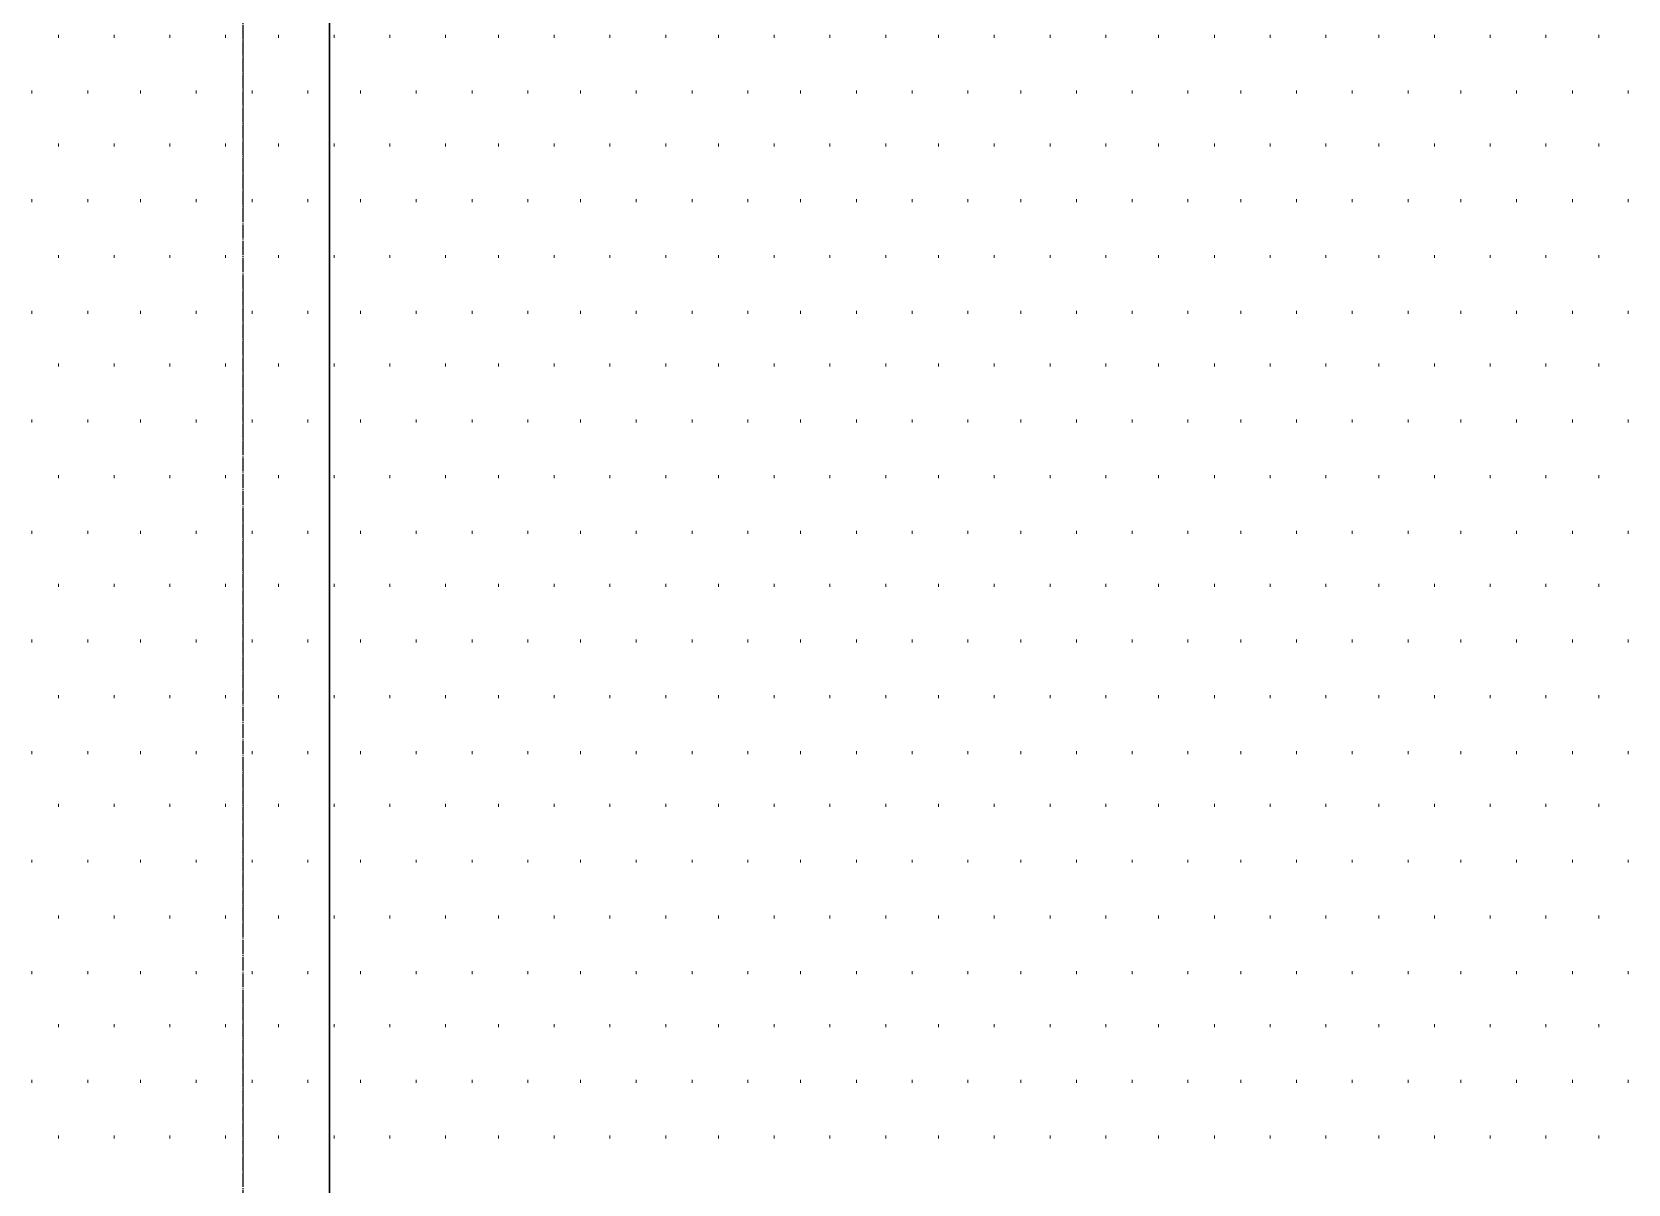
# Model space of a CAD drawing. Header units: millimetres. Extents: x -383313 to -161684, y -117025 to 99224.
# Drawn here: x -325819 to -323516, y -9153 to -7491 of the extents above; entities that cross this region are included whole.
import ezdxf

# ---------------------------------------------------------------- set-up
doc = ezdxf.new("R2010")
doc.units = ezdxf.units.MM
doc.header["$MEASUREMENT"] = 0
doc.linetypes.add('PS-GOST2.303 5', pattern=[24, 20, -1.5, 1, -1.5])
doc.layers.add('001__КОНСТРУКТИВ__Стены наружные', color=7, linetype='Continuous', lineweight=30)
doc.layers.add('PDF_Geometry', color=7, linetype='Continuous')
doc.layers.add('PS_Оси', color=5, linetype='PS-GOST2.303 5')

# ---------------------------------------------------------------- blocks, each defined once
blk = doc.blocks.new('A$Cf5759c35')
at = {"layer": 'PDF_Geometry', "color": 8, "lineweight": 9}
for points in [[(32681.2, 10765.4), (32681.2, 10769.6)], [(32761.6, 10765.4), (32761.6, 10769.6)], [(32842, 10765.4), (32842, 10769.6)], [(32922.5, 10765.4), (32922.5, 10769.6)], [(32998.7, 10765.4), (32998.7, 10769.6)], [(33079.1, 10765.4), (33079.1, 10769.6)], [(33159.5, 10765.4), (33159.5, 10769.6)], [(33240, 10765.4), (33240, 10769.6)], [(33316.2, 10765.4), (33316.2, 10769.6)], [(33396.6, 10765.4), (33396.6, 10769.6)], [(33477, 10765.4), (33477, 10769.6)], [(33557.5, 10765.4), (33557.5, 10769.6)], [(33633.7, 10765.4), (33633.7, 10769.6)], [(33714.1, 10765.4), (33714.1, 10769.6)], [(33794.5, 10765.4), (33794.5, 10769.6)], [(33875, 10765.4), (33875, 10769.6)], [(33951.2, 10765.4), (33951.2, 10769.6)], [(34031.6, 10765.4), (34031.6, 10769.6)], [(34112, 10765.4), (34112, 10769.6)], [(34192.5, 10765.4), (34192.5, 10769.6)], [(34268.7, 10765.4), (34268.7, 10769.6)], [(34349.1, 10765.4), (34349.1, 10769.6)], [(34429.5, 10765.4), (34429.5, 10769.6)], [(34510, 10765.4), (34510, 10769.6)], [(34586.2, 10765.4), (34586.2, 10769.6)], [(34666.6, 10765.4), (34666.6, 10769.6)], [(34747, 10765.4), (34747, 10769.6)], [(34827.5, 10765.4), (34827.5, 10769.6)], [(34903.7, 10765.4), (34903.7, 10769.6)], [(32643.1, 10684.9), (32643.1, 10689.2)], [(32723.5, 10684.9), (32723.5, 10689.2)], [(32799.7, 10684.9), (32799.7, 10689.2)], [(32880.1, 10684.9), (32880.1, 10689.2)], [(32960.6, 10684.9), (32960.6, 10689.2)], [(33041, 10684.9), (33041, 10689.2)], [(33117.2, 10684.9), (33117.2, 10689.2)], [(33197.6, 10684.9), (33197.6, 10689.2)], [(33278.1, 10684.9), (33278.1, 10689.2)], [(33358.5, 10684.9), (33358.5, 10689.2)], [(33434.7, 10684.9), (33434.7, 10689.2)], [(33515.1, 10684.9), (33515.1, 10689.2)], [(33595.6, 10684.9), (33595.6, 10689.2)], [(33676, 10684.9), (33676, 10689.2)], [(33752.2, 10684.9), (33752.2, 10689.2)], [(33832.6, 10684.9), (33832.6, 10689.2)], [(33913.1, 10684.9), (33913.1, 10689.2)], [(33993.5, 10684.9), (33993.5, 10689.2)], [(34069.7, 10684.9), (34069.7, 10689.2)], [(34150.1, 10684.9), (34150.1, 10689.2)], [(34230.6, 10684.9), (34230.6, 10689.2)], [(34311, 10684.9), (34311, 10689.2)], [(34387.2, 10684.9), (34387.2, 10689.2)], [(34467.6, 10684.9), (34467.6, 10689.2)], [(34548.1, 10684.9), (34548.1, 10689.2)], [(34628.5, 10684.9), (34628.5, 10689.2)], [(34704.7, 10684.9), (34704.7, 10689.2)], [(34785.1, 10684.9), (34785.1, 10689.2)], [(34865.6, 10684.9), (34865.6, 10689.2)], [(34946, 10684.9), (34946, 10689.2)], [(32681.2, 10608.7), (32681.2, 10613)], [(32761.6, 10608.7), (32761.6, 10613)], [(32842, 10608.7), (32842, 10613)], [(32922.5, 10608.7), (32922.5, 10613)], [(32998.7, 10608.7), (32998.7, 10613)], [(33079.1, 10608.7), (33079.1, 10613)], [(33159.5, 10608.7), (33159.5, 10613)], [(33240, 10608.7), (33240, 10613)], [(33316.2, 10608.7), (33316.2, 10613)], [(33396.6, 10608.7), (33396.6, 10613)], [(33477, 10608.7), (33477, 10613)], [(33557.5, 10608.7), (33557.5, 10613)], [(33633.7, 10608.7), (33633.7, 10613)], [(33714.1, 10608.7), (33714.1, 10613)], [(33794.5, 10608.7), (33794.5, 10613)], [(33875, 10608.7), (33875, 10613)], [(33951.2, 10608.7), (33951.2, 10613)], [(34031.6, 10608.7), (34031.6, 10613)], [(34112, 10608.7), (34112, 10613)], [(34192.5, 10608.7), (34192.5, 10613)], [(34268.7, 10608.7), (34268.7, 10613)], [(34349.1, 10608.7), (34349.1, 10613)], [(34429.5, 10608.7), (34429.5, 10613)], [(34510, 10608.7), (34510, 10613)], [(34586.2, 10608.7), (34586.2, 10613)], [(34666.6, 10608.7), (34666.6, 10613)], [(34747, 10608.7), (34747, 10613)], [(34827.5, 10608.7), (34827.5, 10613)], [(34903.7, 10608.7), (34903.7, 10613)], [(32643.1, 10528.3), (32643.1, 10532.5)], [(32723.5, 10528.3), (32723.5, 10532.5)], [(32799.7, 10528.3), (32799.7, 10532.5)], [(32880.1, 10528.3), (32880.1, 10532.5)], [(32960.6, 10528.3), (32960.6, 10532.5)], [(33041, 10528.3), (33041, 10532.5)], [(33117.2, 10528.3), (33117.2, 10532.5)], [(33197.6, 10528.3), (33197.6, 10532.5)], [(33278.1, 10528.3), (33278.1, 10532.5)], [(33358.5, 10528.3), (33358.5, 10532.5)], [(33434.7, 10528.3), (33434.7, 10532.5)], [(33515.1, 10528.3), (33515.1, 10532.5)], [(33595.6, 10528.3), (33595.6, 10532.5)], [(33676, 10528.3), (33676, 10532.5)], [(33752.2, 10528.3), (33752.2, 10532.5)], [(33832.6, 10528.3), (33832.6, 10532.5)], [(33913.1, 10528.3), (33913.1, 10532.5)], [(33993.5, 10528.3), (33993.5, 10532.5)], [(34069.7, 10528.3), (34069.7, 10532.5)], [(34150.1, 10528.3), (34150.1, 10532.5)], [(34230.6, 10528.3), (34230.6, 10532.5)], [(34311, 10528.3), (34311, 10532.5)], [(34387.2, 10528.3), (34387.2, 10532.5)], [(34467.6, 10528.3), (34467.6, 10532.5)], [(34548.1, 10528.3), (34548.1, 10532.5)], [(34628.5, 10528.3), (34628.5, 10532.5)], [(34704.7, 10528.3), (34704.7, 10532.5)], [(34785.1, 10528.3), (34785.1, 10532.5)], [(34865.6, 10528.3), (34865.6, 10532.5)], [(34946, 10528.3), (34946, 10532.5)], [(32681.2, 10447.9), (32681.2, 10452.1)], [(32761.6, 10447.9), (32761.6, 10452.1)], [(32842, 10447.9), (32842, 10452.1)], [(32922.5, 10447.9), (32922.5, 10452.1)], [(32998.7, 10447.9), (32998.7, 10452.1)], [(33079.1, 10447.9), (33079.1, 10452.1)], [(33159.5, 10447.9), (33159.5, 10452.1)], [(33240, 10447.9), (33240, 10452.1)], [(33316.2, 10447.9), (33316.2, 10452.1)], [(33396.6, 10447.9), (33396.6, 10452.1)], [(33477, 10447.9), (33477, 10452.1)], [(33557.5, 10447.9), (33557.5, 10452.1)], [(33633.7, 10447.9), (33633.7, 10452.1)], [(33714.1, 10447.9), (33714.1, 10452.1)], [(33794.5, 10447.9), (33794.5, 10452.1)], [(33875, 10447.9), (33875, 10452.1)], [(33951.2, 10447.9), (33951.2, 10452.1)], [(34031.6, 10447.9), (34031.6, 10452.1)], [(34112, 10447.9), (34112, 10452.1)], [(34192.5, 10447.9), (34192.5, 10452.1)], [(34268.7, 10447.9), (34268.7, 10452.1)], [(34349.1, 10447.9), (34349.1, 10452.1)], [(34429.5, 10447.9), (34429.5, 10452.1)], [(34510, 10447.9), (34510, 10452.1)], [(34586.2, 10447.9), (34586.2, 10452.1)], [(34666.6, 10447.9), (34666.6, 10452.1)], [(34747, 10447.9), (34747, 10452.1)], [(34827.5, 10447.9), (34827.5, 10452.1)], [(34903.7, 10447.9), (34903.7, 10452.1)], [(32643.1, 10367.4), (32643.1, 10371.7)], [(32723.5, 10367.4), (32723.5, 10371.7)], [(32799.7, 10367.4), (32799.7, 10371.7)], [(32880.1, 10367.4), (32880.1, 10371.7)], [(32960.6, 10367.4), (32960.6, 10371.7)], [(33041, 10367.4), (33041, 10371.7)], [(33117.2, 10367.4), (33117.2, 10371.7)], [(33197.6, 10367.4), (33197.6, 10371.7)], [(33278.1, 10367.4), (33278.1, 10371.7)], [(33358.5, 10367.4), (33358.5, 10371.7)], [(33434.7, 10367.4), (33434.7, 10371.7)], [(33515.1, 10367.4), (33515.1, 10371.7)], [(33595.6, 10367.4), (33595.6, 10371.7)], [(33676, 10367.4), (33676, 10371.7)], [(33752.2, 10367.4), (33752.2, 10371.7)], [(33832.6, 10367.4), (33832.6, 10371.7)], [(33913.1, 10367.4), (33913.1, 10371.7)], [(33993.5, 10367.4), (33993.5, 10371.7)], [(34069.7, 10367.4), (34069.7, 10371.7)], [(34150.1, 10367.4), (34150.1, 10371.7)], [(34230.6, 10367.4), (34230.6, 10371.7)], [(34311, 10367.4), (34311, 10371.7)], [(34387.2, 10367.4), (34387.2, 10371.7)], [(34467.6, 10367.4), (34467.6, 10371.7)], [(34548.1, 10367.4), (34548.1, 10371.7)], [(34628.5, 10367.4), (34628.5, 10371.7)], [(34704.7, 10367.4), (34704.7, 10371.7)], [(34785.1, 10367.4), (34785.1, 10371.7)], [(34865.6, 10367.4), (34865.6, 10371.7)], [(34946, 10367.4), (34946, 10371.7)], [(32681.2, 10291.2), (32681.2, 10295.5)], [(32761.6, 10291.2), (32761.6, 10295.5)], [(32842, 10291.2), (32842, 10295.5)], [(32922.5, 10291.2), (32922.5, 10295.5)], [(32998.7, 10291.2), (32998.7, 10295.5)], [(33079.1, 10291.2), (33079.1, 10295.5)], [(33159.5, 10291.2), (33159.5, 10295.5)], [(33240, 10291.2), (33240, 10295.5)], [(33316.2, 10291.2), (33316.2, 10295.5)], [(33396.6, 10291.2), (33396.6, 10295.5)], [(33477, 10291.2), (33477, 10295.5)], [(33557.5, 10291.2), (33557.5, 10295.5)], [(33633.7, 10291.2), (33633.7, 10295.5)], [(33714.1, 10291.2), (33714.1, 10295.5)], [(33794.5, 10291.2), (33794.5, 10295.5)], [(33875, 10291.2), (33875, 10295.5)], [(33951.2, 10291.2), (33951.2, 10295.5)], [(34031.6, 10291.2), (34031.6, 10295.5)], [(34112, 10291.2), (34112, 10295.5)], [(34192.5, 10291.2), (34192.5, 10295.5)], [(34268.7, 10291.2), (34268.7, 10295.5)], [(34349.1, 10291.2), (34349.1, 10295.5)], [(34429.5, 10291.2), (34429.5, 10295.5)], [(34510, 10291.2), (34510, 10295.5)], [(34586.2, 10291.2), (34586.2, 10295.5)], [(34666.6, 10291.2), (34666.6, 10295.5)], [(34747, 10291.2), (34747, 10295.5)], [(34827.5, 10291.2), (34827.5, 10295.5)], [(34903.7, 10291.2), (34903.7, 10295.5)], [(32643.1, 10210.8), (32643.1, 10215)], [(32723.5, 10210.8), (32723.5, 10215)], [(32799.7, 10210.8), (32799.7, 10215)], [(32880.1, 10210.8), (32880.1, 10215)], [(32960.6, 10210.8), (32960.6, 10215)], [(33041, 10210.8), (33041, 10215)], [(33117.2, 10210.8), (33117.2, 10215)], [(33197.6, 10210.8), (33197.6, 10215)], [(33278.1, 10210.8), (33278.1, 10215)], [(33358.5, 10210.8), (33358.5, 10215)], [(33434.7, 10210.8), (33434.7, 10215)], [(33515.1, 10210.8), (33515.1, 10215)], [(33595.6, 10210.8), (33595.6, 10215)], [(33676, 10210.8), (33676, 10215)], [(33752.2, 10210.8), (33752.2, 10215)], [(33832.6, 10210.8), (33832.6, 10215)], [(33913.1, 10210.8), (33913.1, 10215)], [(33993.5, 10210.8), (33993.5, 10215)], [(34069.7, 10210.8), (34069.7, 10215)], [(34150.1, 10210.8), (34150.1, 10215)], [(34230.6, 10210.8), (34230.6, 10215)], [(34311, 10210.8), (34311, 10215)], [(34387.2, 10210.8), (34387.2, 10215)], [(34467.6, 10210.8), (34467.6, 10215)], [(34548.1, 10210.8), (34548.1, 10215)], [(34628.5, 10210.8), (34628.5, 10215)], [(34704.7, 10210.8), (34704.7, 10215)], [(34785.1, 10210.8), (34785.1, 10215)], [(34865.6, 10210.8), (34865.6, 10215)], [(34946, 10210.8), (34946, 10215)], [(32681.2, 10130.4), (32681.2, 10134.6)], [(32761.6, 10130.4), (32761.6, 10134.6)], [(32842, 10130.4), (32842, 10134.6)], [(32922.5, 10130.4), (32922.5, 10134.6)], [(32998.7, 10130.4), (32998.7, 10134.6)], [(33079.1, 10130.4), (33079.1, 10134.6)], [(33159.5, 10130.4), (33159.5, 10134.6)], [(33240, 10130.4), (33240, 10134.6)], [(33316.2, 10130.4), (33316.2, 10134.6)], [(33396.6, 10130.4), (33396.6, 10134.6)], [(33477, 10130.4), (33477, 10134.6)], [(33557.5, 10130.4), (33557.5, 10134.6)], [(33633.7, 10130.4), (33633.7, 10134.6)], [(33714.1, 10130.4), (33714.1, 10134.6)], [(33794.5, 10130.4), (33794.5, 10134.6)], [(33875, 10130.4), (33875, 10134.6)], [(33951.2, 10130.4), (33951.2, 10134.6)], [(34031.6, 10130.4), (34031.6, 10134.6)], [(34112, 10130.4), (34112, 10134.6)], [(34192.5, 10130.4), (34192.5, 10134.6)], [(34268.7, 10130.4), (34268.7, 10134.6)], [(34349.1, 10130.4), (34349.1, 10134.6)], [(34429.5, 10130.4), (34429.5, 10134.6)], [(34510, 10130.4), (34510, 10134.6)], [(34586.2, 10130.4), (34586.2, 10134.6)], [(34666.6, 10130.4), (34666.6, 10134.6)], [(34747, 10130.4), (34747, 10134.6)], [(34827.5, 10130.4), (34827.5, 10134.6)], [(34903.7, 10130.4), (34903.7, 10134.6)], [(32643.1, 10049.9), (32643.1, 10054.2)], [(32723.5, 10049.9), (32723.5, 10054.2)], [(32799.7, 10049.9), (32799.7, 10054.2)], [(32880.1, 10049.9), (32880.1, 10054.2)], [(32960.6, 10049.9), (32960.6, 10054.2)], [(33041, 10049.9), (33041, 10054.2)], [(33117.2, 10049.9), (33117.2, 10054.2)], [(33197.6, 10049.9), (33197.6, 10054.2)], [(33278.1, 10049.9), (33278.1, 10054.2)], [(33358.5, 10049.9), (33358.5, 10054.2)], [(33434.7, 10049.9), (33434.7, 10054.2)], [(33515.1, 10049.9), (33515.1, 10054.2)], [(33595.6, 10049.9), (33595.6, 10054.2)], [(33676, 10049.9), (33676, 10054.2)], [(33752.2, 10049.9), (33752.2, 10054.2)], [(33832.6, 10049.9), (33832.6, 10054.2)], [(33913.1, 10049.9), (33913.1, 10054.2)], [(33993.5, 10049.9), (33993.5, 10054.2)], [(34069.7, 10049.9), (34069.7, 10054.2)], [(34150.1, 10049.9), (34150.1, 10054.2)], [(34230.6, 10049.9), (34230.6, 10054.2)], [(34311, 10049.9), (34311, 10054.2)], [(34387.2, 10049.9), (34387.2, 10054.2)], [(34467.6, 10049.9), (34467.6, 10054.2)], [(34548.1, 10049.9), (34548.1, 10054.2)], [(34628.5, 10049.9), (34628.5, 10054.2)], [(34704.7, 10049.9), (34704.7, 10054.2)], [(34785.1, 10049.9), (34785.1, 10054.2)], [(34865.6, 10049.9), (34865.6, 10054.2)], [(34946, 10049.9), (34946, 10054.2)], [(32681.2, 9973.7), (32681.2, 9978)], [(32761.6, 9973.7), (32761.6, 9978)], [(32842, 9973.7), (32842, 9978)], [(32922.5, 9973.7), (32922.5, 9978)], [(32998.7, 9973.7), (32998.7, 9978)], [(33079.1, 9973.7), (33079.1, 9978)], [(33159.5, 9973.7), (33159.5, 9978)], [(33240, 9973.7), (33240, 9978)], [(33316.2, 9973.7), (33316.2, 9978)], [(33396.6, 9973.7), (33396.6, 9978)], [(33477, 9973.7), (33477, 9978)], [(33557.5, 9973.7), (33557.5, 9978)], [(33633.7, 9973.7), (33633.7, 9978)], [(33714.1, 9973.7), (33714.1, 9978)], [(33794.5, 9973.7), (33794.5, 9978)], [(33875, 9973.7), (33875, 9978)], [(33951.2, 9973.7), (33951.2, 9978)], [(34031.6, 9973.7), (34031.6, 9978)], [(34112, 9973.7), (34112, 9978)], [(34192.5, 9973.7), (34192.5, 9978)], [(34268.7, 9973.7), (34268.7, 9978)], [(34349.1, 9973.7), (34349.1, 9978)], [(34429.5, 9973.7), (34429.5, 9978)], [(34510, 9973.7), (34510, 9978)], [(34586.2, 9973.7), (34586.2, 9978)], [(34666.6, 9973.7), (34666.6, 9978)], [(34747, 9973.7), (34747, 9978)], [(34827.5, 9973.7), (34827.5, 9978)], [(34903.7, 9973.7), (34903.7, 9978)], [(32643.1, 9893.3), (32643.1, 9897.5)], [(32723.5, 9893.3), (32723.5, 9897.5)], [(32799.7, 9893.3), (32799.7, 9897.5)], [(32880.1, 9893.3), (32880.1, 9897.5)], [(32960.6, 9893.3), (32960.6, 9897.5)], [(33041, 9893.3), (33041, 9897.5)], [(33117.2, 9893.3), (33117.2, 9897.5)], [(33197.6, 9893.3), (33197.6, 9897.5)], [(33278.1, 9893.3), (33278.1, 9897.5)], [(33358.5, 9893.3), (33358.5, 9897.5)], [(33434.7, 9893.3), (33434.7, 9897.5)], [(33515.1, 9893.3), (33515.1, 9897.5)], [(33595.6, 9893.3), (33595.6, 9897.5)], [(33676, 9893.3), (33676, 9897.5)], [(33752.2, 9893.3), (33752.2, 9897.5)], [(33832.6, 9893.3), (33832.6, 9897.5)], [(33913.1, 9893.3), (33913.1, 9897.5)], [(33993.5, 9893.3), (33993.5, 9897.5)], [(34069.7, 9893.3), (34069.7, 9897.5)], [(34150.1, 9893.3), (34150.1, 9897.5)], [(34230.6, 9893.3), (34230.6, 9897.5)], [(34311, 9893.3), (34311, 9897.5)], [(34387.2, 9893.3), (34387.2, 9897.5)], [(34467.6, 9893.3), (34467.6, 9897.5)], [(34548.1, 9893.3), (34548.1, 9897.5)], [(34628.5, 9893.3), (34628.5, 9897.5)], [(34704.7, 9893.3), (34704.7, 9897.5)], [(34785.1, 9893.3), (34785.1, 9897.5)], [(34865.6, 9893.3), (34865.6, 9897.5)], [(34946, 9893.3), (34946, 9897.5)], [(32681.2, 9812.9), (32681.2, 9817.1)], [(32761.6, 9812.9), (32761.6, 9817.1)], [(32842, 9812.9), (32842, 9817.1)], [(32922.5, 9812.9), (32922.5, 9817.1)], [(32998.7, 9812.9), (32998.7, 9817.1)], [(33079.1, 9812.9), (33079.1, 9817.1)], [(33159.5, 9812.9), (33159.5, 9817.1)], [(33240, 9812.9), (33240, 9817.1)], [(33316.2, 9812.9), (33316.2, 9817.1)], [(33396.6, 9812.9), (33396.6, 9817.1)], [(33477, 9812.9), (33477, 9817.1)], [(33557.5, 9812.9), (33557.5, 9817.1)], [(33633.7, 9812.9), (33633.7, 9817.1)], [(33714.1, 9812.9), (33714.1, 9817.1)], [(33794.5, 9812.9), (33794.5, 9817.1)], [(33875, 9812.9), (33875, 9817.1)], [(33951.2, 9812.9), (33951.2, 9817.1)], [(34031.6, 9812.9), (34031.6, 9817.1)], [(34112, 9812.9), (34112, 9817.1)], [(34192.5, 9812.9), (34192.5, 9817.1)], [(34268.7, 9812.9), (34268.7, 9817.1)], [(34349.1, 9812.9), (34349.1, 9817.1)], [(34429.5, 9812.9), (34429.5, 9817.1)], [(34510, 9812.9), (34510, 9817.1)], [(34586.2, 9812.9), (34586.2, 9817.1)], [(34666.6, 9812.9), (34666.6, 9817.1)], [(34747, 9812.9), (34747, 9817.1)], [(34827.5, 9812.9), (34827.5, 9817.1)], [(34903.7, 9812.9), (34903.7, 9817.1)], [(32643.1, 9732.4), (32643.1, 9736.7)], [(32723.5, 9732.4), (32723.5, 9736.7)], [(32799.7, 9732.4), (32799.7, 9736.7)], [(32880.1, 9732.4), (32880.1, 9736.7)], [(32960.6, 9732.4), (32960.6, 9736.7)], [(33041, 9732.4), (33041, 9736.7)], [(33117.2, 9732.4), (33117.2, 9736.7)], [(33197.6, 9732.4), (33197.6, 9736.7)], [(33278.1, 9732.4), (33278.1, 9736.7)], [(33358.5, 9732.4), (33358.5, 9736.7)], [(33434.7, 9732.4), (33434.7, 9736.7)], [(33515.1, 9732.4), (33515.1, 9736.7)], [(33595.6, 9732.4), (33595.6, 9736.7)], [(33676, 9732.4), (33676, 9736.7)], [(33752.2, 9732.4), (33752.2, 9736.7)], [(33832.6, 9732.4), (33832.6, 9736.7)], [(33913.1, 9732.4), (33913.1, 9736.7)], [(33993.5, 9732.4), (33993.5, 9736.7)], [(34069.7, 9732.4), (34069.7, 9736.7)], [(34150.1, 9732.4), (34150.1, 9736.7)], [(34230.6, 9732.4), (34230.6, 9736.7)], [(34311, 9732.4), (34311, 9736.7)], [(34387.2, 9732.4), (34387.2, 9736.7)], [(34467.6, 9732.4), (34467.6, 9736.7)], [(34548.1, 9732.4), (34548.1, 9736.7)], [(34628.5, 9732.4), (34628.5, 9736.7)], [(34704.7, 9732.4), (34704.7, 9736.7)], [(34785.1, 9732.4), (34785.1, 9736.7)], [(34865.6, 9732.4), (34865.6, 9736.7)], [(34946, 9732.4), (34946, 9736.7)], [(32681.2, 9656.2), (32681.2, 9660.5)], [(32761.6, 9656.2), (32761.6, 9660.5)], [(32842, 9656.2), (32842, 9660.5)], [(32922.5, 9656.2), (32922.5, 9660.5)], [(32998.7, 9656.2), (32998.7, 9660.5)], [(33079.1, 9656.2), (33079.1, 9660.5)], [(33159.5, 9656.2), (33159.5, 9660.5)], [(33240, 9656.2), (33240, 9660.5)], [(33316.2, 9656.2), (33316.2, 9660.5)], [(33396.6, 9656.2), (33396.6, 9660.5)], [(33477, 9656.2), (33477, 9660.5)], [(33557.5, 9656.2), (33557.5, 9660.5)], [(33633.7, 9656.2), (33633.7, 9660.5)], [(33714.1, 9656.2), (33714.1, 9660.5)], [(33794.5, 9656.2), (33794.5, 9660.5)], [(33875, 9656.2), (33875, 9660.5)], [(33951.2, 9656.2), (33951.2, 9660.5)], [(34031.6, 9656.2), (34031.6, 9660.5)], [(34112, 9656.2), (34112, 9660.5)], [(34192.5, 9656.2), (34192.5, 9660.5)], [(34268.7, 9656.2), (34268.7, 9660.5)], [(34349.1, 9656.2), (34349.1, 9660.5)], [(34429.5, 9656.2), (34429.5, 9660.5)], [(34510, 9656.2), (34510, 9660.5)], [(34586.2, 9656.2), (34586.2, 9660.5)], [(34666.6, 9656.2), (34666.6, 9660.5)], [(34747, 9656.2), (34747, 9660.5)], [(34827.5, 9656.2), (34827.5, 9660.5)], [(34903.7, 9656.2), (34903.7, 9660.5)], [(32643.1, 9575.8), (32643.1, 9580)], [(32723.5, 9575.8), (32723.5, 9580)], [(32799.7, 9575.8), (32799.7, 9580)], [(32880.1, 9575.8), (32880.1, 9580)], [(32960.6, 9575.8), (32960.6, 9580)], [(33041, 9575.8), (33041, 9580)], [(33117.2, 9575.8), (33117.2, 9580)], [(33197.6, 9575.8), (33197.6, 9580)], [(33278.1, 9575.8), (33278.1, 9580)], [(33358.5, 9575.8), (33358.5, 9580)], [(33434.7, 9575.8), (33434.7, 9580)], [(33515.1, 9575.8), (33515.1, 9580)], [(33595.6, 9575.8), (33595.6, 9580)], [(33676, 9575.8), (33676, 9580)], [(33752.2, 9575.8), (33752.2, 9580)], [(33832.6, 9575.8), (33832.6, 9580)], [(33913.1, 9575.8), (33913.1, 9580)], [(33993.5, 9575.8), (33993.5, 9580)], [(34069.7, 9575.8), (34069.7, 9580)], [(34150.1, 9575.8), (34150.1, 9580)], [(34230.6, 9575.8), (34230.6, 9580)], [(34311, 9575.8), (34311, 9580)], [(34387.2, 9575.8), (34387.2, 9580)], [(34467.6, 9575.8), (34467.6, 9580)], [(34548.1, 9575.8), (34548.1, 9580)], [(34628.5, 9575.8), (34628.5, 9580)], [(34704.7, 9575.8), (34704.7, 9580)], [(34785.1, 9575.8), (34785.1, 9580)], [(34865.6, 9575.8), (34865.6, 9580)], [(34946, 9575.8), (34946, 9580)], [(32681.2, 9495.4), (32681.2, 9499.6)], [(32761.6, 9495.4), (32761.6, 9499.6)], [(32842, 9495.4), (32842, 9499.6)], [(32922.5, 9495.4), (32922.5, 9499.6)], [(32998.7, 9495.4), (32998.7, 9499.6)], [(33079.1, 9495.4), (33079.1, 9499.6)], [(33159.5, 9495.4), (33159.5, 9499.6)], [(33240, 9495.4), (33240, 9499.6)], [(33316.2, 9495.4), (33316.2, 9499.6)], [(33396.6, 9495.4), (33396.6, 9499.6)], [(33477, 9495.4), (33477, 9499.6)], [(33557.5, 9495.4), (33557.5, 9499.6)], [(33633.7, 9495.4), (33633.7, 9499.6)], [(33714.1, 9495.4), (33714.1, 9499.6)], [(33794.5, 9495.4), (33794.5, 9499.6)], [(33875, 9495.4), (33875, 9499.6)], [(33951.2, 9495.4), (33951.2, 9499.6)], [(34031.6, 9495.4), (34031.6, 9499.6)], [(34112, 9495.4), (34112, 9499.6)], [(34192.5, 9495.4), (34192.5, 9499.6)], [(34268.7, 9495.4), (34268.7, 9499.6)], [(34349.1, 9495.4), (34349.1, 9499.6)], [(34429.5, 9495.4), (34429.5, 9499.6)], [(34510, 9495.4), (34510, 9499.6)], [(34586.2, 9495.4), (34586.2, 9499.6)], [(34666.6, 9495.4), (34666.6, 9499.6)], [(34747, 9495.4), (34747, 9499.6)], [(34827.5, 9495.4), (34827.5, 9499.6)], [(34903.7, 9495.4), (34903.7, 9499.6)], [(32643.1, 9414.9), (32643.1, 9419.2)], [(32723.5, 9414.9), (32723.5, 9419.2)], [(32799.7, 9414.9), (32799.7, 9419.2)], [(32880.1, 9414.9), (32880.1, 9419.2)], [(32960.6, 9414.9), (32960.6, 9419.2)], [(33041, 9414.9), (33041, 9419.2)], [(33117.2, 9414.9), (33117.2, 9419.2)], [(33197.6, 9414.9), (33197.6, 9419.2)], [(33278.1, 9414.9), (33278.1, 9419.2)], [(33358.5, 9414.9), (33358.5, 9419.2)], [(33434.7, 9414.9), (33434.7, 9419.2)], [(33515.1, 9414.9), (33515.1, 9419.2)], [(33595.6, 9414.9), (33595.6, 9419.2)], [(33676, 9414.9), (33676, 9419.2)], [(33752.2, 9414.9), (33752.2, 9419.2)], [(33832.6, 9414.9), (33832.6, 9419.2)], [(33913.1, 9414.9), (33913.1, 9419.2)], [(33993.5, 9414.9), (33993.5, 9419.2)], [(34069.7, 9414.9), (34069.7, 9419.2)], [(34150.1, 9414.9), (34150.1, 9419.2)], [(34230.6, 9414.9), (34230.6, 9419.2)], [(34311, 9414.9), (34311, 9419.2)], [(34387.2, 9414.9), (34387.2, 9419.2)], [(34467.6, 9414.9), (34467.6, 9419.2)], [(34548.1, 9414.9), (34548.1, 9419.2)], [(34628.5, 9414.9), (34628.5, 9419.2)], [(34704.7, 9414.9), (34704.7, 9419.2)], [(34785.1, 9414.9), (34785.1, 9419.2)], [(34865.6, 9414.9), (34865.6, 9419.2)], [(34946, 9414.9), (34946, 9419.2)], [(32681.2, 9338.7), (32681.2, 9343)], [(32761.6, 9338.7), (32761.6, 9343)], [(32842, 9338.7), (32842, 9343)], [(32922.5, 9338.7), (32922.5, 9343)], [(32998.7, 9338.7), (32998.7, 9343)], [(33079.1, 9338.7), (33079.1, 9343)], [(33159.5, 9338.7), (33159.5, 9343)], [(33240, 9338.7), (33240, 9343)], [(33316.2, 9338.7), (33316.2, 9343)], [(33396.6, 9338.7), (33396.6, 9343)], [(33477, 9338.7), (33477, 9343)], [(33557.5, 9338.7), (33557.5, 9343)], [(33633.7, 9338.7), (33633.7, 9343)], [(33714.1, 9338.7), (33714.1, 9343)], [(33794.5, 9338.7), (33794.5, 9343)], [(33875, 9338.7), (33875, 9343)], [(33951.2, 9338.7), (33951.2, 9343)], [(34031.6, 9338.7), (34031.6, 9343)], [(34112, 9338.7), (34112, 9343)], [(34192.5, 9338.7), (34192.5, 9343)], [(34268.7, 9338.7), (34268.7, 9343)], [(34349.1, 9338.7), (34349.1, 9343)], [(34429.5, 9338.7), (34429.5, 9343)], [(34510, 9338.7), (34510, 9343)], [(34586.2, 9338.7), (34586.2, 9343)], [(34666.6, 9338.7), (34666.6, 9343)], [(34747, 9338.7), (34747, 9343)], [(34827.5, 9338.7), (34827.5, 9343)], [(34903.7, 9338.7), (34903.7, 9343)], [(32643.1, 9258.3), (32643.1, 9262.5)], [(32723.5, 9258.3), (32723.5, 9262.5)], [(32799.7, 9258.3), (32799.7, 9262.5)], [(32880.1, 9258.3), (32880.1, 9262.5)], [(32960.6, 9258.3), (32960.6, 9262.5)], [(33041, 9258.3), (33041, 9262.5)], [(33117.2, 9258.3), (33117.2, 9262.5)], [(33197.6, 9258.3), (33197.6, 9262.5)], [(33278.1, 9258.3), (33278.1, 9262.5)], [(33358.5, 9258.3), (33358.5, 9262.5)], [(33434.7, 9258.3), (33434.7, 9262.5)], [(33515.1, 9258.3), (33515.1, 9262.5)], [(33595.6, 9258.3), (33595.6, 9262.5)], [(33676, 9258.3), (33676, 9262.5)], [(33752.2, 9258.3), (33752.2, 9262.5)], [(33832.6, 9258.3), (33832.6, 9262.5)], [(33913.1, 9258.3), (33913.1, 9262.5)], [(33993.5, 9258.3), (33993.5, 9262.5)], [(34069.7, 9258.3), (34069.7, 9262.5)], [(34150.1, 9258.3), (34150.1, 9262.5)], [(34230.6, 9258.3), (34230.6, 9262.5)], [(34311, 9258.3), (34311, 9262.5)], [(34387.2, 9258.3), (34387.2, 9262.5)], [(34467.6, 9258.3), (34467.6, 9262.5)], [(34548.1, 9258.3), (34548.1, 9262.5)], [(34628.5, 9258.3), (34628.5, 9262.5)], [(34704.7, 9258.3), (34704.7, 9262.5)], [(34785.1, 9258.3), (34785.1, 9262.5)], [(34865.6, 9258.3), (34865.6, 9262.5)], [(34946, 9258.3), (34946, 9262.5)], [(32681.2, 9177.9), (32681.2, 9182.1)], [(32761.6, 9177.9), (32761.6, 9182.1)], [(32842, 9177.9), (32842, 9182.1)], [(32922.5, 9177.9), (32922.5, 9182.1)], [(32998.7, 9177.9), (32998.7, 9182.1)], [(33079.1, 9177.9), (33079.1, 9182.1)], [(33159.5, 9177.9), (33159.5, 9182.1)], [(33240, 9177.9), (33240, 9182.1)], [(33316.2, 9177.9), (33316.2, 9182.1)], [(33396.6, 9177.9), (33396.6, 9182.1)], [(33477, 9177.9), (33477, 9182.1)], [(33557.5, 9177.9), (33557.5, 9182.1)], [(33633.7, 9177.9), (33633.7, 9182.1)], [(33714.1, 9177.9), (33714.1, 9182.1)], [(33794.5, 9177.9), (33794.5, 9182.1)], [(33875, 9177.9), (33875, 9182.1)], [(33951.2, 9177.9), (33951.2, 9182.1)], [(34031.6, 9177.9), (34031.6, 9182.1)], [(34112, 9177.9), (34112, 9182.1)], [(34192.5, 9177.9), (34192.5, 9182.1)], [(34268.7, 9177.9), (34268.7, 9182.1)], [(34349.1, 9177.9), (34349.1, 9182.1)], [(34429.5, 9177.9), (34429.5, 9182.1)], [(34510, 9177.9), (34510, 9182.1)], [(34586.2, 9177.9), (34586.2, 9182.1)], [(34666.6, 9177.9), (34666.6, 9182.1)], [(34747, 9177.9), (34747, 9182.1)], [(34827.5, 9177.9), (34827.5, 9182.1)], [(34903.7, 9177.9), (34903.7, 9182.1)]]:
    blk.add_lwpolyline(points, dxfattribs=at)
at = {"layer": 'PDF_Geometry', "color": 8, "lineweight": 13}
for points in [[(32947.9, 10519.8), (32947.9, 10769.6)], [(32947.9, 10172.7), (32947.9, 10422.5)], [(32947.9, 9821.3), (32947.9, 10071.1)], [(32947.9, 9470), (32947.9, 9719.7)], [(32947.9, 9122.8), (32947.9, 9372.6)]]:
    blk.add_lwpolyline(points, dxfattribs=at)

msp = doc.modelspace()

# ---------------------------------------------------------------- linework, layer by layer
at = {"layer": '001__КОНСТРУКТИВ__Стены наружные', "color": 7, "linetype": 'Continuous'}
msp.add_line((-325389.55882, -3619.3977), (-325389.55882, -25582.0977), dxfattribs=at)
at = {"layer": 'PS_Оси'}
msp.add_line((-325514.05882, -24012.91133), (-325514.05882, 3425.4576), dxfattribs=at)

# ---------------------------------------------------------------- block references
at = {"ltscale": 100}
msp.add_blockref('A$Cf5759c35', (-358461.97282, -18264.93104), dxfattribs=at)

doc.saveas('drawing.dxf')
